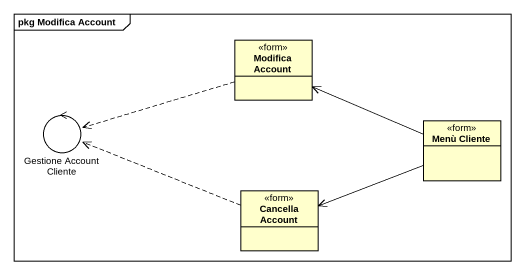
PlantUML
@startuml
mainframe pkg Modifica Account
allowmixing
hide circle
hide empty members
class "Modifica Account" as Modifica_Account <<form>>
control "Gestione Account Cliente" as Gestione_Account_Cliente
class "Menù Cliente" as Menù_Cliente <<form>>
class "Cancella Account" as Cancella_Account <<form>>
Modifica_Account .left.> Gestione_Account_Cliente
Menù_Cliente -left-> Modifica_Account
Menù_Cliente -left-> Cancella_Account
Cancella_Account .left.> Gestione_Account_Cliente
@enduml
